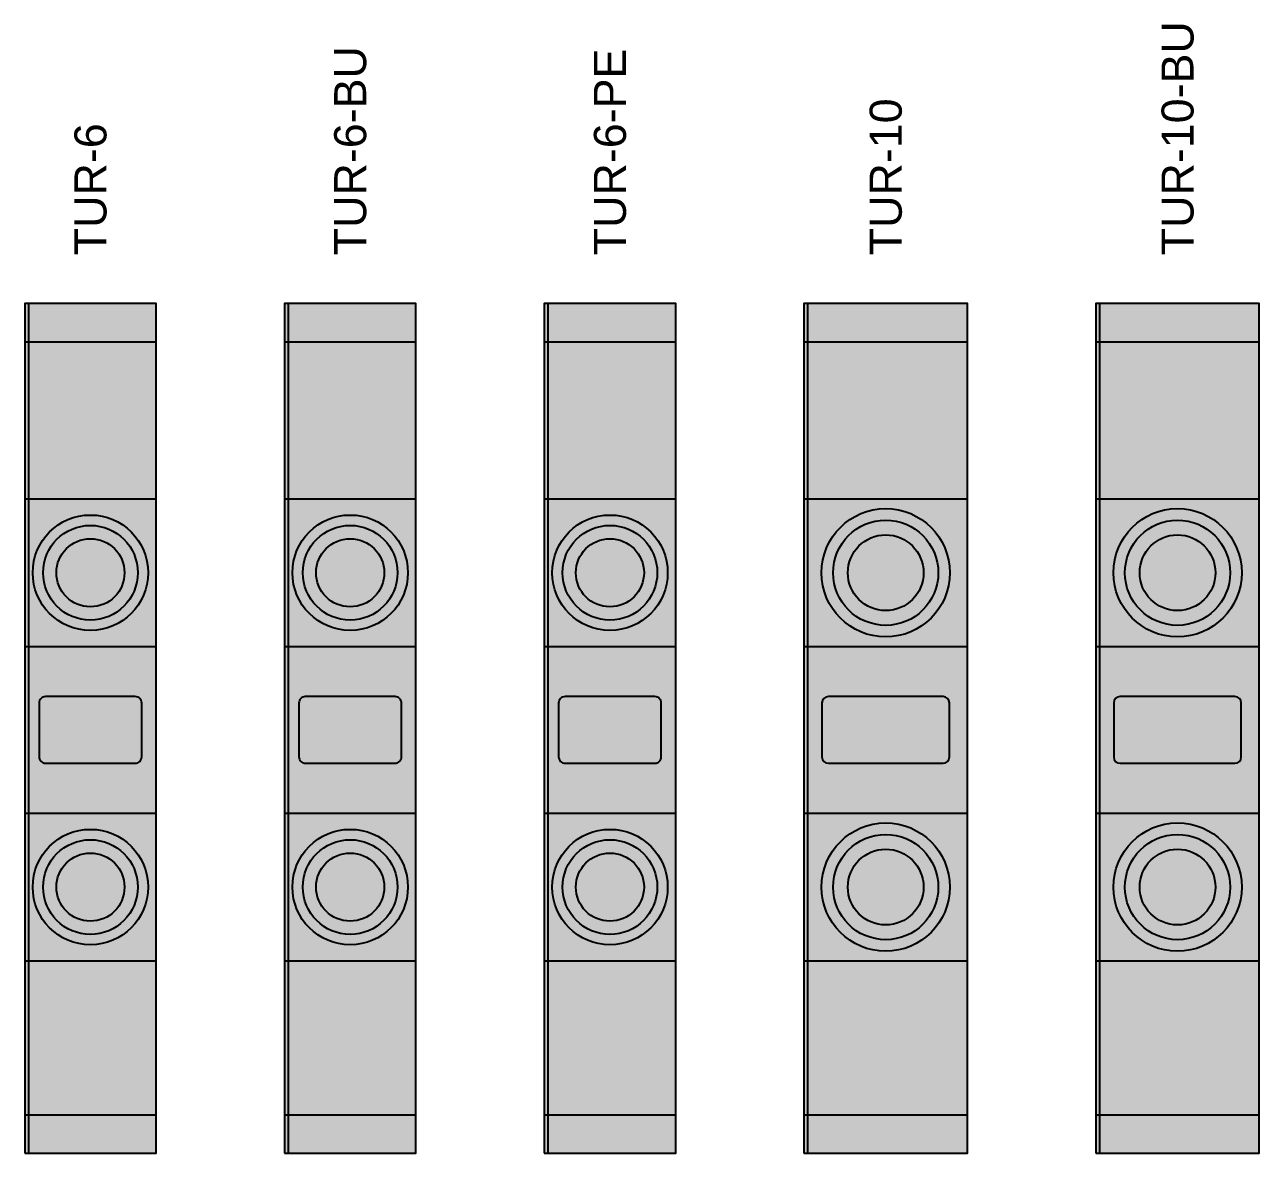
# Model space of a CAD drawing. Header units: millimetres. Extents: x 0 to 1337, y -50 to 71.
# Drawn here: x 82.2 to 159.2, y -26.5 to 43.9 of the extents above; entities that cross this region are included whole.
import ezdxf
from ezdxf.enums import TextEntityAlignment as Align

# ---------------------------------------------------------------- set-up
doc = ezdxf.new("R2010")
doc.units = ezdxf.units.MM
doc.styles.add('TUR_Arial', font='arial.ttf')

# ---------------------------------------------------------------- blocks, each defined once
blk = doc.blocks.new('TUR-6')
at = {"true_color": 0x676663}
for points in [[(0, 24.1), (8.2, 24.1), (8.2, 26.5), (0, 26.5)], [(0, -26.5), (8.2, -26.5), (8.2, -24.1), (0, -24.1)]]:
    blk.add_hatch(color=251, dxfattribs=at).paths.add_polyline_path(points)
at = {"true_color": 0x797874}
for points in [[(0, 14.3), (8.2, 14.3), (8.2, 24.1), (0, 24.1)], [(0, -24.1), (8.2, -24.1), (8.2, -14.5), (0, -14.5)]]:
    blk.add_hatch(color=8, dxfattribs=at).paths.add_polyline_path(points)
at = {"true_color": 0x444341}
for points in [[(1, 14.5), (7.2, 14.5, 0.414214), (7.5, 14.8), (7.5, 15, 0.414214), (7.2, 15.3), (1, 15.3, 0.414214), (0.7, 15), (0.7, 14.8, 0.414214)], [(1, -15.5), (7.2, -15.5, 0.414214), (7.5, -15.2), (7.5, -15, 0.414214), (7.2, -14.7), (1, -14.7, 0.414214), (0.7, -15), (0.7, -15.2, 0.414214)]]:
    blk.add_hatch(color=250, dxfattribs=at).paths.add_polyline_path(points)
at = {"true_color": 0x989692}
for points in [[(0, 5.1), (8.2, 5.1), (8.2, 14.3), (0, 14.3)], [(0, -14.5), (8.2, -14.5), (8.2, -5.3), (0, -5.3)]]:
    blk.add_hatch(color=252, dxfattribs=at).paths.add_polyline_path(points)
at = {"true_color": 0x3f3f3d}
h = blk.add_hatch(color=250, dxfattribs=at)
edge = h.paths.add_edge_path()
edge.add_arc((4.1, 9.7), 3.6, 0, 360)
at = {"true_color": 0xc4c6ca}
h = blk.add_hatch(color=9, dxfattribs=at)
edge = h.paths.add_edge_path()
edge.add_arc((4.1, 9.7), 2.952, 0, 360)
at = {"true_color": 0x5c5e62}
for points in [[(3.628, 8.126), (4.572, 8.126), (4.572, 11.274), (3.628, 11.274)], [(1.561, 9.228), (6.639, 9.228), (6.639, 10.172), (1.561, 10.172)], [(3.628, -11.474), (4.572, -11.474), (4.572, -8.326), (3.628, -8.326)], [(1.561, -10.372), (6.639, -10.372), (6.639, -9.428), (1.561, -9.428)]]:
    blk.add_hatch(color=251, dxfattribs=at).paths.add_polyline_path(points)
at = {"true_color": 0x858480}
blk.add_hatch(color=252, dxfattribs=at).paths.add_polyline_path([(0, -5.3), (8.2, -5.3), (8.2, 5.1), (0, 5.1)])
at = {"true_color": 0x343437}
for points in [[(2.05, 2.536), (6.15, 2.536), (6.15, 4.2), (2.05, 4.2)], [(2.05, -4.4), (6.15, -4.4), (6.15, -2.736), (2.05, -2.736)]]:
    blk.add_hatch(color=250, dxfattribs=at).paths.add_polyline_path(points)
at = {"true_color": 0xa4a29d}
blk.add_hatch(color=253, dxfattribs=at).paths.add_polyline_path([(1.302, -2.18), (6.898, -2.18, 0.414214), (7.298, -1.78), (7.298, 1.58, 0.414214), (6.898, 1.98), (1.302, 1.98, 0.414214), (0.902, 1.58), (0.902, -1.78, 0.414214)])
at = {"true_color": 0x3f3f3d}
h = blk.add_hatch(color=250, dxfattribs=at)
edge = h.paths.add_edge_path()
edge.add_arc((4.1, -9.9), 3.6, 0, 360)
at = {"true_color": 0xc4c6ca}
h = blk.add_hatch(color=9, dxfattribs=at)
edge = h.paths.add_edge_path()
edge.add_arc((4.1, -9.9), 2.952, 0, 360)
at = {"color": 253, "true_color": 0xaaa8a3}
blk.add_line((0.25, -26.5), (0.25, 26.5), dxfattribs=at)
at = {"color": 251, "true_color": 0x5b5a57}
for p, q in [((0, 24.1), (8.2, 24.1)), ((0, 14.3), (8.2, 14.3)), ((0, 5.1), (8.2, 5.1)), ((0, -5.3), (8.2, -5.3)), ((0, -14.5), (8.2, -14.5)), ((0, -24.1), (8.2, -24.1))]:
    blk.add_line(p, q, dxfattribs=at)
blk.add_lwpolyline([(0, -26.5), (8.2, -26.5), (8.2, 26.5), (0, 26.5)], close=True)
blk.add_lwpolyline([(1.302, -2.18), (6.898, -2.18, 0.414214), (7.298, -1.78), (7.298, 1.58, 0.414214), (6.898, 1.98), (1.302, 1.98, 0.414214), (0.902, 1.58), (0.902, -1.78, 0.414214)], format="xyb", close=True, dxfattribs=at)
at = {"color": 251, "true_color": 0x535250}
for centre in [(4.1, 9.7), (4.1, -9.9)]:
    blk.add_circle(centre, 3.6, dxfattribs=at)
at = {"color": 8, "true_color": 0x797a7d}
for centre in [(4.1, 9.7), (4.1, -9.9)]:
    blk.add_circle(centre, 2.952, dxfattribs=at)
at = {"color": 253, "true_color": 0xa0a2a5}
for centre in [(4.1, 9.7), (4.1, -9.9)]:
    blk.add_circle(centre, 2.125, dxfattribs=at)
blk = doc.blocks.new('TUR-6-BU')
at = {"true_color": 0x1b4c7a}
for points in [[(0, 24.1), (8.2, 24.1), (8.2, 26.5), (0, 26.5)], [(0, -26.5), (8.2, -26.5), (8.2, -24.1), (0, -24.1)]]:
    blk.add_hatch(color=156, dxfattribs=at).paths.add_polyline_path(points)
at = {"true_color": 0x205990}
for points in [[(0, 14.3), (8.2, 14.3), (8.2, 24.1), (0, 24.1)], [(0, -24.1), (8.2, -24.1), (8.2, -14.5), (0, -14.5)]]:
    blk.add_hatch(color=154, dxfattribs=at).paths.add_polyline_path(points)
at = {"true_color": 0x123251}
for points in [[(1, 14.5), (7.2, 14.5, 0.414214), (7.5, 14.8), (7.5, 15, 0.414214), (7.2, 15.3), (1, 15.3, 0.414214), (0.7, 15), (0.7, 14.8, 0.414214)], [(1, -15.5), (7.2, -15.5, 0.414214), (7.5, -15.2), (7.5, -15, 0.414214), (7.2, -14.7), (1, -14.7, 0.414214), (0.7, -15), (0.7, -15.2, 0.414214)]]:
    blk.add_hatch(color=148, dxfattribs=at).paths.add_polyline_path(points)
at = {"true_color": 0x2870b4}
for points in [[(0, 5.1), (8.2, 5.1), (8.2, 14.3), (0, 14.3)], [(0, -14.5), (8.2, -14.5), (8.2, -5.3), (0, -5.3)]]:
    blk.add_hatch(color=155, dxfattribs=at).paths.add_polyline_path(points)
at = {"true_color": 0x102f4b}
h = blk.add_hatch(color=158, dxfattribs=at)
edge = h.paths.add_edge_path()
edge.add_arc((4.1, 9.7), 3.6, 0, 360)
at = {"true_color": 0xc4c6ca}
h = blk.add_hatch(color=9, dxfattribs=at)
edge = h.paths.add_edge_path()
edge.add_arc((4.1, 9.7), 2.952, 0, 360)
at = {"true_color": 0x5c5e62}
for points in [[(3.628, 8.126), (4.572, 8.126), (4.572, 11.274), (3.628, 11.274)], [(1.561, 9.228), (6.639, 9.228), (6.639, 10.172), (1.561, 10.172)], [(3.628, -11.474), (4.572, -11.474), (4.572, -8.326), (3.628, -8.326)], [(1.561, -10.372), (6.639, -10.372), (6.639, -9.428), (1.561, -9.428)]]:
    blk.add_hatch(color=251, dxfattribs=at).paths.add_polyline_path(points)
at = {"true_color": 0x23629e}
blk.add_hatch(color=144, dxfattribs=at).paths.add_polyline_path([(0, -5.3), (8.2, -5.3), (8.2, 5.1), (0, 5.1)])
at = {"true_color": 0x343437}
for points in [[(2.05, 2.536), (6.15, 2.536), (6.15, 4.2), (2.05, 4.2)], [(2.05, -4.4), (6.15, -4.4), (6.15, -2.736), (2.05, -2.736)]]:
    blk.add_hatch(color=250, dxfattribs=at).paths.add_polyline_path(points)
at = {"true_color": 0x2b78c2}
blk.add_hatch(color=152, dxfattribs=at).paths.add_polyline_path([(1.302, -2.18), (6.898, -2.18, 0.414214), (7.298, -1.78), (7.298, 1.58, 0.414214), (6.898, 1.98), (1.302, 1.98, 0.414214), (0.902, 1.58), (0.902, -1.78, 0.414214)])
at = {"true_color": 0x102f4b}
h = blk.add_hatch(color=158, dxfattribs=at)
edge = h.paths.add_edge_path()
edge.add_arc((4.1, -9.9), 3.6, 0, 360)
at = {"true_color": 0xc4c6ca}
h = blk.add_hatch(color=9, dxfattribs=at)
edge = h.paths.add_edge_path()
edge.add_arc((4.1, -9.9), 2.952, 0, 360)
at = {"color": 152, "true_color": 0x2c7dc9}
blk.add_line((0.25, -26.5), (0.25, 26.5), dxfattribs=at)
at = {"color": 156, "true_color": 0x18436c}
for p, q in [((0, 24.1), (8.2, 24.1)), ((0, 14.3), (8.2, 14.3)), ((0, 5.1), (8.2, 5.1)), ((0, -5.3), (8.2, -5.3)), ((0, -14.5), (8.2, -14.5)), ((0, -24.1), (8.2, -24.1))]:
    blk.add_line(p, q, dxfattribs=at)
blk.add_lwpolyline([(0, -26.5), (8.2, -26.5), (8.2, 26.5), (0, 26.5)], close=True)
blk.add_lwpolyline([(1.302, -2.18), (6.898, -2.18, 0.414214), (7.298, -1.78), (7.298, 1.58, 0.414214), (6.898, 1.98), (1.302, 1.98, 0.414214), (0.902, 1.58), (0.902, -1.78, 0.414214)], format="xyb", close=True, dxfattribs=at)
at = {"color": 159, "true_color": 0x163d63}
for centre in [(4.1, 9.7), (4.1, -9.9)]:
    blk.add_circle(centre, 3.6, dxfattribs=at)
at = {"color": 8, "true_color": 0x797a7d}
for centre in [(4.1, 9.7), (4.1, -9.9)]:
    blk.add_circle(centre, 2.952, dxfattribs=at)
at = {"color": 253, "true_color": 0xa0a2a5}
for centre in [(4.1, 9.7), (4.1, -9.9)]:
    blk.add_circle(centre, 2.125, dxfattribs=at)
blk = doc.blocks.new('TUR-6-PE')
at = {"true_color": 0x356e4c}
for points in [[(0, 24.1), (8.2, 24.1), (8.2, 26.5), (0, 26.5)], [(0, 24.1), (8.2, 24.1), (8.2, 26.5), (0, 26.5)], [(0, -26.5), (8.2, -26.5), (8.2, -24.1), (0, -24.1)], [(0, -26.5), (8.2, -26.5), (8.2, -24.1), (0, -24.1)]]:
    blk.add_hatch(color=107, dxfattribs=at).paths.add_polyline_path(points)
at = {"true_color": 0xc4c45c}
for points in [[(0, 25.206), (8.2, 25.985), (8.2, 26.191), (0, 25.412)], [(0, 23.289), (8.2, 24.031), (8.2, 24.34), (0, 23.598)], [(0, 22.06), (8.2, 21.846), (8.2, 22.408), (0, 22.622)], [(0, 20.132), (8.2, 20.065), (8.2, 20.321), (0, 20.387)], [(0, 18.077), (8.2, 17.055), (8.2, 17.404), (0, 18.426)], [(0, 16.452), (8.2, 16.414), (8.2, 16.693), (0, 16.731)], [(0, 15.024), (8.2, 14.394), (8.2, 14.648), (0, 15.277)], [(0, 12.446), (8.2, 13.445), (8.2, 13.879), (0, 12.88)], [(0, 13.519), (8.2, 12.713), (8.2, 12.878), (0, 13.684)], [(0, 11.343), (8.2, 12.523), (8.2, 12.793), (0, 11.613)], [(0, 9.031), (8.2, 10.252), (8.2, 10.8), (0, 9.58)], [(0, 7.301), (8.2, 8.171), (8.2, 8.637), (0, 7.767)], [(0, 5.338), (8.2, 5.922), (8.2, 6.485), (0, 5.9)], [(0, 4.047), (8.2, 5.199), (8.2, 5.573), (0, 4.421)], [(0, 2.062), (8.2, 2.405), (8.2, 2.934), (0, 2.59)], [(0, 0.946), (8.2, 0.771), (8.2, 1.164), (0, 1.339)], [(0, -1.361), (8.2, -1.662), (8.2, -1.146), (0, -0.845)], [(0, -3.733), (8.2, -2.647), (8.2, -2.352), (0, -3.439)], [(0, -2.925), (8.2, -3.085), (8.2, -2.74), (0, -2.581)], [(0, -5.855), (8.2, -5.269), (8.2, -4.847), (0, -5.433)], [(0, -7.009), (8.2, -6.101), (8.2, -5.622), (0, -6.53)], [(0, -9.046), (8.2, -9.826), (8.2, -9.305), (0, -8.525)], [(0, -10.407), (8.2, -10.802), (8.2, -10.251), (0, -9.856)], [(0, -11.732), (8.2, -10.878), (8.2, -10.488), (0, -11.341)], [(0, -13.874), (8.2, -13.475), (8.2, -13.068), (0, -13.467)], [(0, -15.823), (8.2, -14.826), (8.2, -14.523), (0, -15.52)], [(0, -17.172), (8.2, -17.344), (8.2, -17.181), (0, -17.008)], [(0, -18.465), (8.2, -18.749), (8.2, -18.476), (0, -18.191)], [(0, -19.41), (8.2, -18.384), (8.2, -18.195), (0, -19.221)], [(0, -20.966), (8.2, -21.399), (8.2, -21.225), (0, -20.793)], [(0, -22.269), (8.2, -22.528), (8.2, -22.365), (0, -22.106)], [(0, -24.372), (8.2, -23.875), (8.2, -23.333), (0, -23.83)], [(0, -25.901), (8.2, -26.37), (8.2, -26.101), (0, -25.632)]]:
    blk.add_hatch(color=53, dxfattribs=at).paths.add_polyline_path(points)
at = {"true_color": 0x3e8159}
for points in [[(0, 14.3), (8.2, 14.3), (8.2, 24.1), (0, 24.1)], [(0, -24.1), (8.2, -24.1), (8.2, -14.5), (0, -14.5)]]:
    blk.add_hatch(color=117, dxfattribs=at).paths.add_polyline_path(points)
at = {"true_color": 0x234832}
for points in [[(1, 14.5), (7.2, 14.5, 0.414214), (7.5, 14.8), (7.5, 15, 0.414214), (7.2, 15.3), (1, 15.3, 0.414214), (0.7, 15), (0.7, 14.8, 0.414214)], [(1, -15.5), (7.2, -15.5, 0.414214), (7.5, -15.2), (7.5, -15, 0.414214), (7.2, -14.7), (1, -14.7, 0.414214), (0.7, -15), (0.7, -15.2, 0.414214)]]:
    blk.add_hatch(color=109, dxfattribs=at).paths.add_polyline_path(points)
at = {"true_color": 0x4ea270}
for points in [[(0, 5.1), (8.2, 5.1), (8.2, 14.3), (0, 14.3)], [(0, -14.5), (8.2, -14.5), (8.2, -5.3), (0, -5.3)]]:
    blk.add_hatch(color=115, dxfattribs=at).paths.add_polyline_path(points)
at = {"true_color": 0x20442f}
h = blk.add_hatch(color=109, dxfattribs=at)
edge = h.paths.add_edge_path()
edge.add_arc((4.1, 9.7), 3.6, 0, 360)
at = {"true_color": 0xc4c6ca}
h = blk.add_hatch(color=9, dxfattribs=at)
edge = h.paths.add_edge_path()
edge.add_arc((4.1, 9.7), 2.952, 0, 360)
at = {"true_color": 0x5c5e62}
for points in [[(3.628, 8.126), (4.572, 8.126), (4.572, 11.274), (3.628, 11.274)], [(1.561, 9.228), (6.639, 9.228), (6.639, 10.172), (1.561, 10.172)], [(3.628, -11.474), (4.572, -11.474), (4.572, -8.326), (3.628, -8.326)], [(1.561, -10.372), (6.639, -10.372), (6.639, -9.428), (1.561, -9.428)]]:
    blk.add_hatch(color=251, dxfattribs=at).paths.add_polyline_path(points)
at = {"true_color": 0x448e62}
blk.add_hatch(color=105, dxfattribs=at).paths.add_polyline_path([(0, -5.3), (8.2, -5.3), (8.2, 5.1), (0, 5.1)])
at = {"true_color": 0x343437}
for points in [[(2.05, 2.536), (6.15, 2.536), (6.15, 4.2), (2.05, 4.2)], [(2.05, -4.4), (6.15, -4.4), (6.15, -2.736), (2.05, -2.736)]]:
    blk.add_hatch(color=250, dxfattribs=at).paths.add_polyline_path(points)
at = {"true_color": 0x61ca8c}
blk.add_hatch(color=103, dxfattribs=at).paths.add_polyline_path([(1.302, -2.18), (6.898, -2.18, 0.414214), (7.298, -1.78), (7.298, 1.58, 0.414214), (6.898, 1.98), (1.302, 1.98, 0.414214), (0.902, 1.58), (0.902, -1.78, 0.414214)])
at = {"true_color": 0x20442f}
h = blk.add_hatch(color=109, dxfattribs=at)
edge = h.paths.add_edge_path()
edge.add_arc((4.1, -9.9), 3.6, 0, 360)
at = {"true_color": 0xc4c6ca}
h = blk.add_hatch(color=9, dxfattribs=at)
edge = h.paths.add_edge_path()
edge.add_arc((4.1, -9.9), 2.952, 0, 360)
at = {"color": 103, "true_color": 0x57b57d}
blk.add_line((0.25, -26.5), (0.25, 26.5), dxfattribs=at)
at = {"color": 129, "true_color": 0x2e6143}
for p, q in [((0, 24.1), (8.2, 24.1)), ((0, 14.3), (8.2, 14.3)), ((0, 5.1), (8.2, 5.1)), ((0, -5.3), (8.2, -5.3)), ((0, -14.5), (8.2, -14.5)), ((0, -24.1), (8.2, -24.1))]:
    blk.add_line(p, q, dxfattribs=at)
blk.add_lwpolyline([(0, -26.5), (8.2, -26.5), (8.2, 26.5), (0, 26.5)], close=True)
blk.add_lwpolyline([(1.302, -2.18), (6.898, -2.18, 0.414214), (7.298, -1.78), (7.298, 1.58, 0.414214), (6.898, 1.98), (1.302, 1.98, 0.414214), (0.902, 1.58), (0.902, -1.78, 0.414214)], format="xyb", close=True, dxfattribs=at)
at = {"color": 119, "true_color": 0x2a593d}
for centre in [(4.1, 9.7), (4.1, -9.9)]:
    blk.add_circle(centre, 3.6, dxfattribs=at)
at = {"color": 8, "true_color": 0x797a7d}
for centre in [(4.1, 9.7), (4.1, -9.9)]:
    blk.add_circle(centre, 2.952, dxfattribs=at)
at = {"color": 253, "true_color": 0xa0a2a5}
for centre in [(4.1, 9.7), (4.1, -9.9)]:
    blk.add_circle(centre, 2.125, dxfattribs=at)
blk = doc.blocks.new('TUR-10')
at = {"true_color": 0x676663}
for points in [[(0, 24.1), (10.2, 24.1), (10.2, 26.5), (0, 26.5)], [(0, -26.5), (10.2, -26.5), (10.2, -24.1), (0, -24.1)]]:
    blk.add_hatch(color=251, dxfattribs=at).paths.add_polyline_path(points)
at = {"true_color": 0x797874}
for points in [[(0, 14.3), (10.2, 14.3), (10.2, 24.1), (0, 24.1)], [(0, -24.1), (10.2, -24.1), (10.2, -14.5), (0, -14.5)]]:
    blk.add_hatch(color=8, dxfattribs=at).paths.add_polyline_path(points)
at = {"true_color": 0x444341}
for points in [[(1, 14.5), (9.2, 14.5, 0.414213562), (9.5, 14.8), (9.5, 15, 0.414213562), (9.2, 15.3), (1, 15.3, 0.414213562), (0.7, 15), (0.7, 14.8, 0.414213562)], [(1, -15.5), (9.2, -15.5, 0.414213562), (9.5, -15.2), (9.5, -15, 0.414213562), (9.2, -14.7), (1, -14.7, 0.414213562), (0.7, -15), (0.7, -15.2, 0.414213562)]]:
    blk.add_hatch(color=250, dxfattribs=at).paths.add_polyline_path(points)
at = {"true_color": 0x989692}
for points in [[(0, 5.1), (10.2, 5.1), (10.2, 14.3), (0, 14.3)], [(0, -14.5), (10.2, -14.5), (10.2, -5.3), (0, -5.3)]]:
    blk.add_hatch(color=252, dxfattribs=at).paths.add_polyline_path(points)
at = {"true_color": 0x3f3f3d}
h = blk.add_hatch(color=250, dxfattribs=at)
edge = h.paths.add_edge_path()
edge.add_arc((5.1, 9.7), 4, 0, 360)
at = {"true_color": 0xc4c6ca}
h = blk.add_hatch(color=9, dxfattribs=at)
edge = h.paths.add_edge_path()
edge.add_arc((5.1, 9.7), 3.28, 0, 360)
at = {"true_color": 0x5c5e62}
for points in [[(4.5752, 7.951104), (5.6248, 7.951104), (5.6248, 11.448896), (4.5752, 11.448896)], [(2.2792, 9.1752), (7.9208, 9.1752), (7.9208, 10.2248), (2.2792, 10.2248)], [(4.5752, -11.648896), (5.6248, -11.648896), (5.6248, -8.151104), (4.5752, -8.151104)], [(2.2792, -10.4248), (7.9208, -10.4248), (7.9208, -9.3752), (2.2792, -9.3752)]]:
    blk.add_hatch(color=251, dxfattribs=at).paths.add_polyline_path(points)
at = {"true_color": 0x858480}
blk.add_hatch(color=252, dxfattribs=at).paths.add_polyline_path([(0, -5.3), (10.2, -5.3), (10.2, 5.1), (0, 5.1)])
at = {"true_color": 0x343437}
for points in [[(2.55, 2.536), (7.65, 2.536), (7.65, 4.2), (2.55, 4.2)], [(2.55, -4.4), (7.65, -4.4), (7.65, -2.736), (2.55, -2.736)]]:
    blk.add_hatch(color=250, dxfattribs=at).paths.add_polyline_path(points)
at = {"true_color": 0xa4a29d}
blk.add_hatch(color=253, dxfattribs=at).paths.add_polyline_path([(1.522, -2.18), (8.678, -2.18, 0.414213562), (9.078, -1.78), (9.078, 1.58, 0.414213562), (8.678, 1.98), (1.522, 1.98, 0.414213562), (1.122, 1.58), (1.122, -1.78, 0.414213562)])
at = {"true_color": 0x3f3f3d}
h = blk.add_hatch(color=250, dxfattribs=at)
edge = h.paths.add_edge_path()
edge.add_arc((5.1, -9.9), 4, 0, 360)
at = {"true_color": 0xc4c6ca}
h = blk.add_hatch(color=9, dxfattribs=at)
edge = h.paths.add_edge_path()
edge.add_arc((5.1, -9.9), 3.28, 0, 360)
at = {"color": 253, "true_color": 0xaaa8a3}
blk.add_line((0.25, -26.5), (0.25, 26.5), dxfattribs=at)
at = {"color": 251, "true_color": 0x5b5a57}
for p, q in [((0, 24.1), (10.2, 24.1)), ((0, 14.3), (10.2, 14.3)), ((0, 5.1), (10.2, 5.1)), ((0, -5.3), (10.2, -5.3)), ((0, -14.5), (10.2, -14.5)), ((0, -24.1), (10.2, -24.1))]:
    blk.add_line(p, q, dxfattribs=at)
blk.add_lwpolyline([(0, -26.5), (10.2, -26.5), (10.2, 26.5), (0, 26.5)], close=True)
blk.add_lwpolyline([(1.522, -2.18), (8.678, -2.18, 0.414213562), (9.078, -1.78), (9.078, 1.58, 0.414213562), (8.678, 1.98), (1.522, 1.98, 0.414213562), (1.122, 1.58), (1.122, -1.78, 0.414213562)], format="xyb", close=True, dxfattribs=at)
at = {"color": 251, "true_color": 0x535250}
for centre in [(5.1, 9.7), (5.1, -9.9)]:
    blk.add_circle(centre, 4, dxfattribs=at)
at = {"color": 8, "true_color": 0x797a7d}
for centre in [(5.1, 9.7), (5.1, -9.9)]:
    blk.add_circle(centre, 3.28, dxfattribs=at)
at = {"color": 253, "true_color": 0xa0a2a5}
for centre in [(5.1, 9.7), (5.1, -9.9)]:
    blk.add_circle(centre, 2.3616, dxfattribs=at)
blk = doc.blocks.new('TUR-10-BU')
at = {"true_color": 0x1b4c7a}
for points in [[(0, 24.1), (10.2, 24.1), (10.2, 26.5), (0, 26.5)], [(0, -26.5), (10.2, -26.5), (10.2, -24.1), (0, -24.1)]]:
    blk.add_hatch(color=156, dxfattribs=at).paths.add_polyline_path(points)
at = {"true_color": 0x205990}
for points in [[(0, 14.3), (10.2, 14.3), (10.2, 24.1), (0, 24.1)], [(0, -24.1), (10.2, -24.1), (10.2, -14.5), (0, -14.5)]]:
    blk.add_hatch(color=154, dxfattribs=at).paths.add_polyline_path(points)
at = {"true_color": 0x123251}
for points in [[(1, 14.5), (9.2, 14.5, 0.414213562), (9.5, 14.8), (9.5, 15, 0.414213562), (9.2, 15.3), (1, 15.3, 0.414213562), (0.7, 15), (0.7, 14.8, 0.414213562)], [(1, -15.5), (9.2, -15.5, 0.414213562), (9.5, -15.2), (9.5, -15, 0.414213562), (9.2, -14.7), (1, -14.7, 0.414213562), (0.7, -15), (0.7, -15.2, 0.414213562)]]:
    blk.add_hatch(color=148, dxfattribs=at).paths.add_polyline_path(points)
at = {"true_color": 0x2870b4}
for points in [[(0, 5.1), (10.2, 5.1), (10.2, 14.3), (0, 14.3)], [(0, -14.5), (10.2, -14.5), (10.2, -5.3), (0, -5.3)]]:
    blk.add_hatch(color=155, dxfattribs=at).paths.add_polyline_path(points)
at = {"true_color": 0x102f4b}
h = blk.add_hatch(color=158, dxfattribs=at)
edge = h.paths.add_edge_path()
edge.add_arc((5.1, 9.7), 4, 0, 360)
at = {"true_color": 0xc4c6ca}
h = blk.add_hatch(color=9, dxfattribs=at)
edge = h.paths.add_edge_path()
edge.add_arc((5.1, 9.7), 3.28, 0, 360)
at = {"true_color": 0x5c5e62}
for points in [[(4.5752, 7.951104), (5.6248, 7.951104), (5.6248, 11.448896), (4.5752, 11.448896)], [(2.2792, 9.1752), (7.9208, 9.1752), (7.9208, 10.2248), (2.2792, 10.2248)], [(4.5752, -11.648896), (5.6248, -11.648896), (5.6248, -8.151104), (4.5752, -8.151104)], [(2.2792, -10.4248), (7.9208, -10.4248), (7.9208, -9.3752), (2.2792, -9.3752)]]:
    blk.add_hatch(color=251, dxfattribs=at).paths.add_polyline_path(points)
at = {"true_color": 0x23629e}
blk.add_hatch(color=144, dxfattribs=at).paths.add_polyline_path([(0, -5.3), (10.2, -5.3), (10.2, 5.1), (0, 5.1)])
at = {"true_color": 0x343437}
for points in [[(2.55, 2.536), (7.65, 2.536), (7.65, 4.2), (2.55, 4.2)], [(2.55, -4.4), (7.65, -4.4), (7.65, -2.736), (2.55, -2.736)]]:
    blk.add_hatch(color=250, dxfattribs=at).paths.add_polyline_path(points)
at = {"true_color": 0x2b78c2}
blk.add_hatch(color=152, dxfattribs=at).paths.add_polyline_path([(1.522, -2.18), (8.678, -2.18, 0.414213562), (9.078, -1.78), (9.078, 1.58, 0.414213562), (8.678, 1.98), (1.522, 1.98, 0.414213562), (1.122, 1.58), (1.122, -1.78, 0.414213562)])
at = {"true_color": 0x102f4b}
h = blk.add_hatch(color=158, dxfattribs=at)
edge = h.paths.add_edge_path()
edge.add_arc((5.1, -9.9), 4, 0, 360)
at = {"true_color": 0xc4c6ca}
h = blk.add_hatch(color=9, dxfattribs=at)
edge = h.paths.add_edge_path()
edge.add_arc((5.1, -9.9), 3.28, 0, 360)
at = {"color": 152, "true_color": 0x2c7dc9}
blk.add_line((0.25, -26.5), (0.25, 26.5), dxfattribs=at)
at = {"color": 156, "true_color": 0x18436c}
for p, q in [((0, 24.1), (10.2, 24.1)), ((0, 14.3), (10.2, 14.3)), ((0, 5.1), (10.2, 5.1)), ((0, -5.3), (10.2, -5.3)), ((0, -14.5), (10.2, -14.5)), ((0, -24.1), (10.2, -24.1))]:
    blk.add_line(p, q, dxfattribs=at)
blk.add_lwpolyline([(0, -26.5), (10.2, -26.5), (10.2, 26.5), (0, 26.5)], close=True)
blk.add_lwpolyline([(1.522, -2.18), (8.678, -2.18, 0.414213562), (9.078, -1.78), (9.078, 1.58, 0.414213562), (8.678, 1.98), (1.522, 1.98, 0.414213562), (1.122, 1.58), (1.122, -1.78, 0.414213562)], format="xyb", close=True, dxfattribs=at)
at = {"color": 159, "true_color": 0x163d63}
for centre in [(5.1, 9.7), (5.1, -9.9)]:
    blk.add_circle(centre, 4, dxfattribs=at)
at = {"color": 8, "true_color": 0x797a7d}
for centre in [(5.1, 9.7), (5.1, -9.9)]:
    blk.add_circle(centre, 3.28, dxfattribs=at)
at = {"color": 253, "true_color": 0xa0a2a5}
for centre in [(5.1, 9.7), (5.1, -9.9)]:
    blk.add_circle(centre, 2.3616, dxfattribs=at)

msp = doc.modelspace()

# ---------------------------------------------------------------- block references
for name, p in [('TUR-6', (82.2, 0)), ('TUR-6-BU', (98.4, 0)), ('TUR-6-PE', (114.6, 0)), ('TUR-10', (130.8, 0)), ('TUR-10-BU', (149, 0))]:
    msp.add_blockref(name, p)

# ---------------------------------------------------------------- texts
at = {"style": 'TUR_Arial'}
for s, p in [('TUR-10-BU', (154.1, 29.5)), ('TUR-6-BU', (102.5, 29.5)), ('TUR-6-PE', (118.7, 29.5)), ('TUR-10', (135.9, 29.5)), ('TUR-6', (86.3, 29.5))]:
    msp.add_text(s, height=2, rotation=90, dxfattribs=at).set_placement(p, align=Align.MIDDLE_LEFT)

doc.saveas('drawing.dxf')
